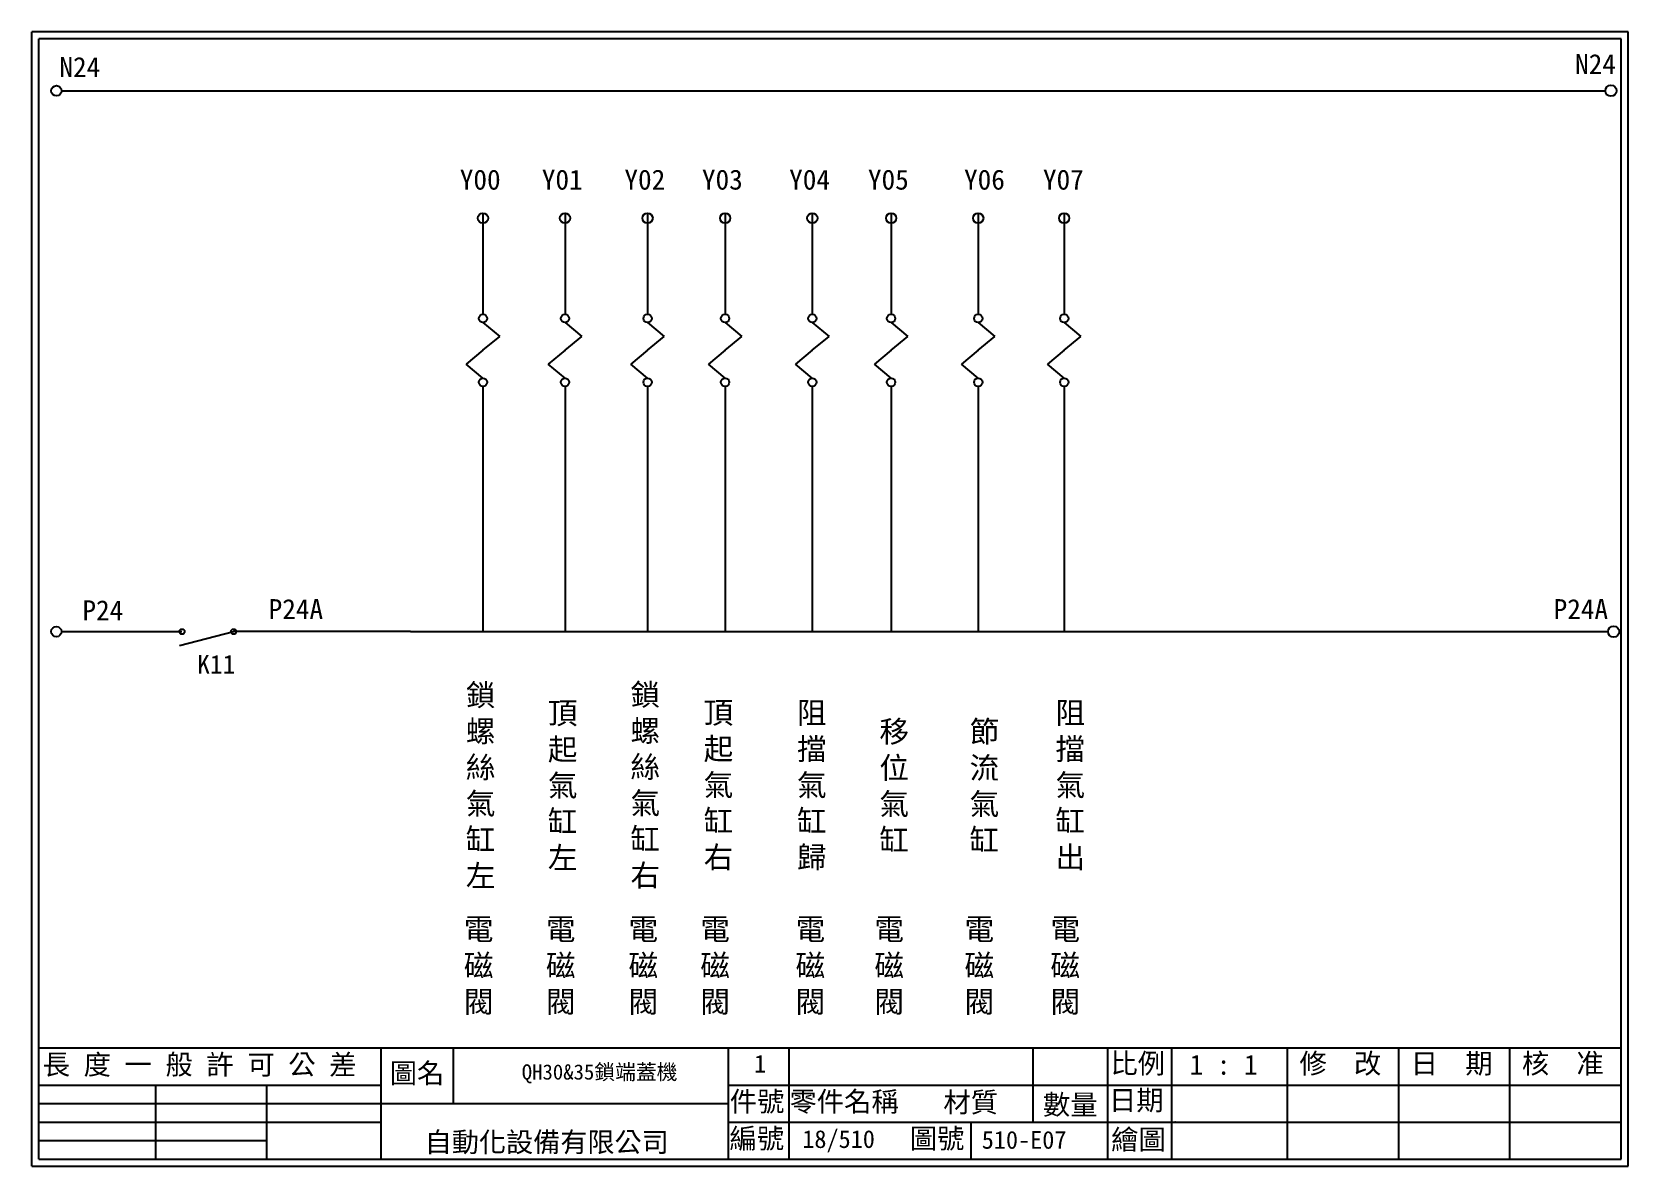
# Model space of a CAD drawing. Extents: x 1092 to 1379, y 1199 to 1403.
import ezdxf

# ---------------------------------------------------------------- set-up
doc = ezdxf.new("R2010")
doc.units = 0
doc.layers.get('0').update_dxf_attribs({"linetype": 'CONTINUOUS'})
for name, color, linetype in [('7', 7, 'CONTINUOUS'), ('圖框層', 7, 'CONTINUOUS'), ('文字層', 4, 'CONTINUOUS'), ('標尺寸層', 3, 'CONTINUOUS')]:
    doc.layers.add(name, color=color, linetype=linetype)
doc.styles.add('CNS', font='romanc.shx', dxfattribs={"bigfont": 'chineset.shx'})
doc.styles.add('STSL', font='kaiu.ttf')

msp = doc.modelspace()

# ---------------------------------------------------------------- linework, layer by layer
for centre in [(1375.54, 1392.27), (1376.02, 1295)]:
    msp.add_circle(centre, 1)
at = {"layer": '7'}
for centre in [(1118.61, 1295), (1127.89, 1295)]:
    msp.add_circle(centre, 0.464, dxfattribs=at)
at = {"layer": '圖框層', "color": 7}
for p, q in [((1378.63, 1402.85), (1091.63, 1402.85)), ((1091.63, 1198.88), (1091.63, 1402.85)), ((1377.38, 1401.6), (1092.88, 1401.6)), ((1092.88, 1200.13), (1092.88, 1401.6)), ((1377.38, 1200.13), (1377.38, 1401.6)), ((1378.63, 1198.88), (1378.63, 1402.85)), ((1092.88, 1220.13), (1203.36, 1220.13)), ((1154.42, 1200.13), (1154.42, 1220.13)), ((1167.45, 1210.13), (1167.45, 1220.13)), ((1216.9, 1200.13), (1216.9, 1220.13)), ((1227.78, 1200.13), (1227.78, 1220.13)), ((1271.68, 1206.8), (1271.68, 1220.13)), ((1285.09, 1200.13), (1285.09, 1220.13)), ((1296.57, 1200.13), (1296.57, 1220.13)), ((1317.38, 1200.13), (1317.38, 1220.13)), ((1337.38, 1200.13), (1337.38, 1220.13)), ((1357.38, 1200.13), (1357.38, 1220.13)), ((1092.88, 1213.46), (1154.42, 1213.46)), ((1113.92, 1200.13), (1113.92, 1213.46)), ((1133.86, 1200.13), (1133.86, 1213.46)), ((1216.9, 1213.46), (1377.38, 1213.46)), ((1092.88, 1210.13), (1156.91, 1210.13)), ((1156.91, 1210.13), (1216.9, 1210.13)), ((1092.88, 1206.8), (1154.42, 1206.8)), ((1216.9, 1206.8), (1377.38, 1206.8)), ((1260.51, 1200.13), (1260.51, 1206.8)), ((1092.88, 1203.47), (1133.86, 1203.47)), ((1092.88, 1200.13), (1377.38, 1200.13)), ((1091.63, 1198.88), (1378.63, 1198.88))]:
    msp.add_line(p, q, dxfattribs=at)
at = {"layer": '圖框層', "color": 4}
msp.add_point((1297.17, 1206.8), dxfattribs=at)
at = {"layer": '標尺寸層', "color": 7}
for p, q in [((1096.95, 1392.27), (1374.54, 1392.27)), ((1172.73, 1370.27), (1172.73, 1352.07)), ((1187.48, 1370.27), (1187.48, 1352.07)), ((1202.33, 1370.27), (1202.33, 1352.07)), ((1216.27, 1370.27), (1216.27, 1352.07)), ((1231.95, 1370.27), (1231.95, 1352.07)), ((1246.12, 1370.27), (1246.12, 1352.07)), ((1261.79, 1370.27), (1261.79, 1352.07)), ((1277.24, 1370.27), (1277.24, 1352.07)), ((1172.73, 1350.57), (1175.74, 1348.08)), ((1187.48, 1350.57), (1190.48, 1348.08)), ((1202.33, 1350.57), (1205.33, 1348.08)), ((1216.27, 1350.57), (1219.28, 1348.08)), ((1231.95, 1350.57), (1234.96, 1348.08)), ((1246.12, 1350.57), (1249.13, 1348.08)), ((1261.79, 1350.57), (1264.79, 1348.08)), ((1277.24, 1350.57), (1280.24, 1348.08)), ((1172.73, 1345.59), (1175.74, 1348.08)), ((1187.48, 1345.59), (1190.48, 1348.08)), ((1202.33, 1345.59), (1205.33, 1348.08)), ((1216.27, 1345.59), (1219.28, 1348.08)), ((1231.95, 1345.59), (1234.96, 1348.08)), ((1246.12, 1345.59), (1249.13, 1348.08)), ((1261.79, 1345.59), (1264.79, 1348.08)), ((1277.24, 1345.59), (1280.24, 1348.08)), ((1172.73, 1345.59), (1169.73, 1343.1)), ((1187.48, 1345.59), (1184.48, 1343.1)), ((1202.33, 1345.59), (1199.33, 1343.1)), ((1216.27, 1345.59), (1213.27, 1343.1)), ((1231.95, 1345.59), (1228.95, 1343.1)), ((1246.12, 1345.59), (1243.12, 1343.1)), ((1261.79, 1345.59), (1258.79, 1343.1)), ((1277.24, 1345.59), (1274.24, 1343.1)), ((1172.73, 1340.61), (1169.73, 1343.1)), ((1187.48, 1340.61), (1184.48, 1343.1)), ((1202.33, 1340.61), (1199.33, 1343.1)), ((1216.27, 1340.61), (1213.27, 1343.1)), ((1231.95, 1340.61), (1228.95, 1343.1)), ((1246.12, 1340.61), (1243.12, 1343.1)), ((1261.79, 1340.61), (1258.79, 1343.1)), ((1277.24, 1340.61), (1274.24, 1343.1)), ((1172.73, 1339.11), (1172.73, 1295)), ((1187.48, 1339.11), (1187.48, 1295)), ((1202.33, 1339.11), (1202.33, 1295)), ((1216.27, 1339.11), (1216.27, 1295)), ((1231.95, 1339.11), (1231.95, 1295)), ((1246.12, 1339.11), (1246.12, 1295)), ((1261.79, 1339.11), (1261.79, 1295)), ((1277.24, 1339.11), (1277.24, 1295)), ((1097.15, 1295), (1118.61, 1295)), ((1118.15, 1292.5), (1127.89, 1295)), ((1171.76, 1295), (1375.02, 1295))]:
    msp.add_line(p, q, dxfattribs=at)
at = {"layer": '標尺寸層', "color": 0}
for p, q in [((1159.72, 1295), (1127.89, 1295)), ((1159.72, 1295), (1171.76, 1295)), ((1203.36, 1220.13), (1377.38, 1220.13))]:
    msp.add_line(p, q, dxfattribs=at)
at = {"layer": '標尺寸層', "color": 7}
for centre, radius in [((1096.02, 1392.27), 0.92), ((1172.73, 1369.35), 0.92), ((1187.48, 1369.35), 0.92), ((1202.33, 1369.35), 0.92), ((1216.27, 1369.35), 0.92), ((1231.95, 1369.35), 0.92), ((1246.12, 1369.35), 0.92), ((1261.79, 1369.35), 0.92), ((1277.24, 1369.35), 0.92), ((1172.73, 1351.32), 0.751), ((1187.48, 1351.32), 0.751), ((1202.33, 1351.32), 0.751), ((1216.27, 1351.32), 0.751), ((1231.95, 1351.32), 0.751), ((1246.12, 1351.32), 0.751), ((1261.79, 1351.32), 0.751), ((1277.24, 1351.32), 0.751), ((1172.73, 1339.86), 0.751), ((1187.48, 1339.86), 0.751), ((1202.33, 1339.86), 0.751), ((1216.27, 1339.86), 0.751), ((1231.95, 1339.86), 0.751), ((1246.12, 1339.86), 0.751), ((1261.79, 1339.86), 0.751), ((1277.24, 1339.86), 0.751), ((1096.02, 1295), 0.92)]:
    msp.add_circle(centre, radius, dxfattribs=at)

# ---------------------------------------------------------------- texts
at = {"layer": '圖框層', "color": 4, "style": 'STSL'}
for s, height, p in [('N24', 3.6, (1096.57, 1394.73)), ('N24', 3.6, (1369.1, 1395.26)), ('Y00', 3.6, (1168.56, 1374.49)), ('Y01', 3.6, (1183.31, 1374.49)), ('Y02', 3.6, (1198.16, 1374.49)), ('Y03', 3.6, (1212.1, 1374.49)), ('Y04', 3.6, (1227.78, 1374.49)), ('Y05', 3.6, (1241.95, 1374.49)), ('Y06', 3.6, (1259.23, 1374.49)), ('Y07', 3.6, (1273.42, 1374.49)), ('P24', 3.6, (1100.71, 1297.04)), ('P24A', 3.6, (1134.19, 1297.25)), ('P24A', 3.6, (1365.24, 1297.25)), ('K11', 3.366, (1121.33, 1287.45)), ('    長 度 一 般 許 可 公 差', 3.6, (1083.77, 1215.34)), ('圖名', 3.6, (1155.96, 1213.78)), ('QH30&35鎖端蓋機', 2.7403, (1179.7, 1214.44)), ('比例', 3.6, (1285.55, 1215.56)), ('修  改', 3.6, (1319.54, 1215.54)), ('日  期', 3.6, (1339.54, 1215.54)), ('核  准', 3.6, (1359.54, 1215.54)), ('件號', 3.6, (1217.11, 1208.7)), ('零件名稱', 3.6, (1227.84, 1208.69)), ('材質', 3.6, (1255.51, 1208.56)), ('數量', 3.6, (1273.42, 1208.13)), ('日期', 3.6, (1285.29, 1208.93)), ('自動化設備有限公司', 3.574, (1162.26, 1201.41)), ('編號', 3.6, (1217.06, 1202.04)), ('18/510', 3.2, (1230.14, 1202.14)), ('圖號', 3.6, (1249.47, 1202.04)), ('繪圖', 3.6, (1285.68, 1201.85))]:
    msp.add_text(s, height=height, dxfattribs=at).set_placement(p)
at = {"layer": '文字層', "color": 4, "style": 'STSL'}
for s, height, p in [('1 ', 3.2, (1221.48, 1215.69)), ('1 : 1', 3.599, (1299.78, 1215.31)), ('510-E07', 3.2, (1262.41, 1202))]:
    msp.add_text(s, height=height, dxfattribs=at).set_placement(p)
at = {"layer": '標尺寸層', "color": 7, "char_height": 3.9, "attachment_point": 5, "style": 'CNS'}
for s, insert, width in [('{\\fDFKai-SB|b0|i0|c136|p65;鎖螺絲氣缸左}', (1172.31, 1267.21), 2.8481), ('{\\fDFKai-SB|b0|i0|c136|p65;鎖螺絲氣缸右}', (1201.91, 1267.21), 2.8481), ('{\\fDFKai-SB|b0|i0|c136|p65;頂起氣缸左}', (1187.06, 1267.21), 2.8481), ('{\\fDFKai-SB|b0|i0|c136|p65;頂起氣缸右}', (1215.07, 1267.21), 2.8481), ('{\\fDFKai-SB|b0|i0|c136|p65;阻擋氣缸歸}', (1231.86, 1267.21), 2.8481), ('{\\fDFKai-SB|b0|i0|c136|p65;阻擋氣缸出}', (1278.34, 1267.21), 2.8481), ('{\\fDFKai-SB|b0|i0|c136|p65;移位氣缸}', (1246.67, 1267.21), 2.8481), ('{\\fDFKai-SB|b0|i0|c136|p65;節流氣缸}', (1262.89, 1267.21), 2.8481), ('{\\fDFKai-SB|b0|i0|c136|p65;電磁閥}', (1171.96, 1234.75), 8.6627), ('{\\fDFKai-SB|b0|i0|c136|p65;電磁閥}', (1186.71, 1234.75), 8.6627), ('{\\fDFKai-SB|b0|i0|c136|p65;電磁閥}', (1201.56, 1234.75), 8.6627), ('{\\fDFKai-SB|b0|i0|c136|p65;電磁閥}', (1214.47, 1234.75), 8.6627), ('{\\fDFKai-SB|b0|i0|c136|p65;電磁閥}', (1231.6, 1234.75), 8.6627), ('{\\fDFKai-SB|b0|i0|c136|p65;電磁閥}', (1245.77, 1234.75), 8.6627), ('{\\fDFKai-SB|b0|i0|c136|p65;電磁閥}', (1261.98, 1234.75), 8.6627), ('{\\fDFKai-SB|b0|i0|c136|p65;電磁閥}', (1277.43, 1234.75), 8.6627)]:
    msp.add_mtext(s, dxfattribs=dict(at, insert=insert, width=width))

doc.saveas('drawing.dxf')
